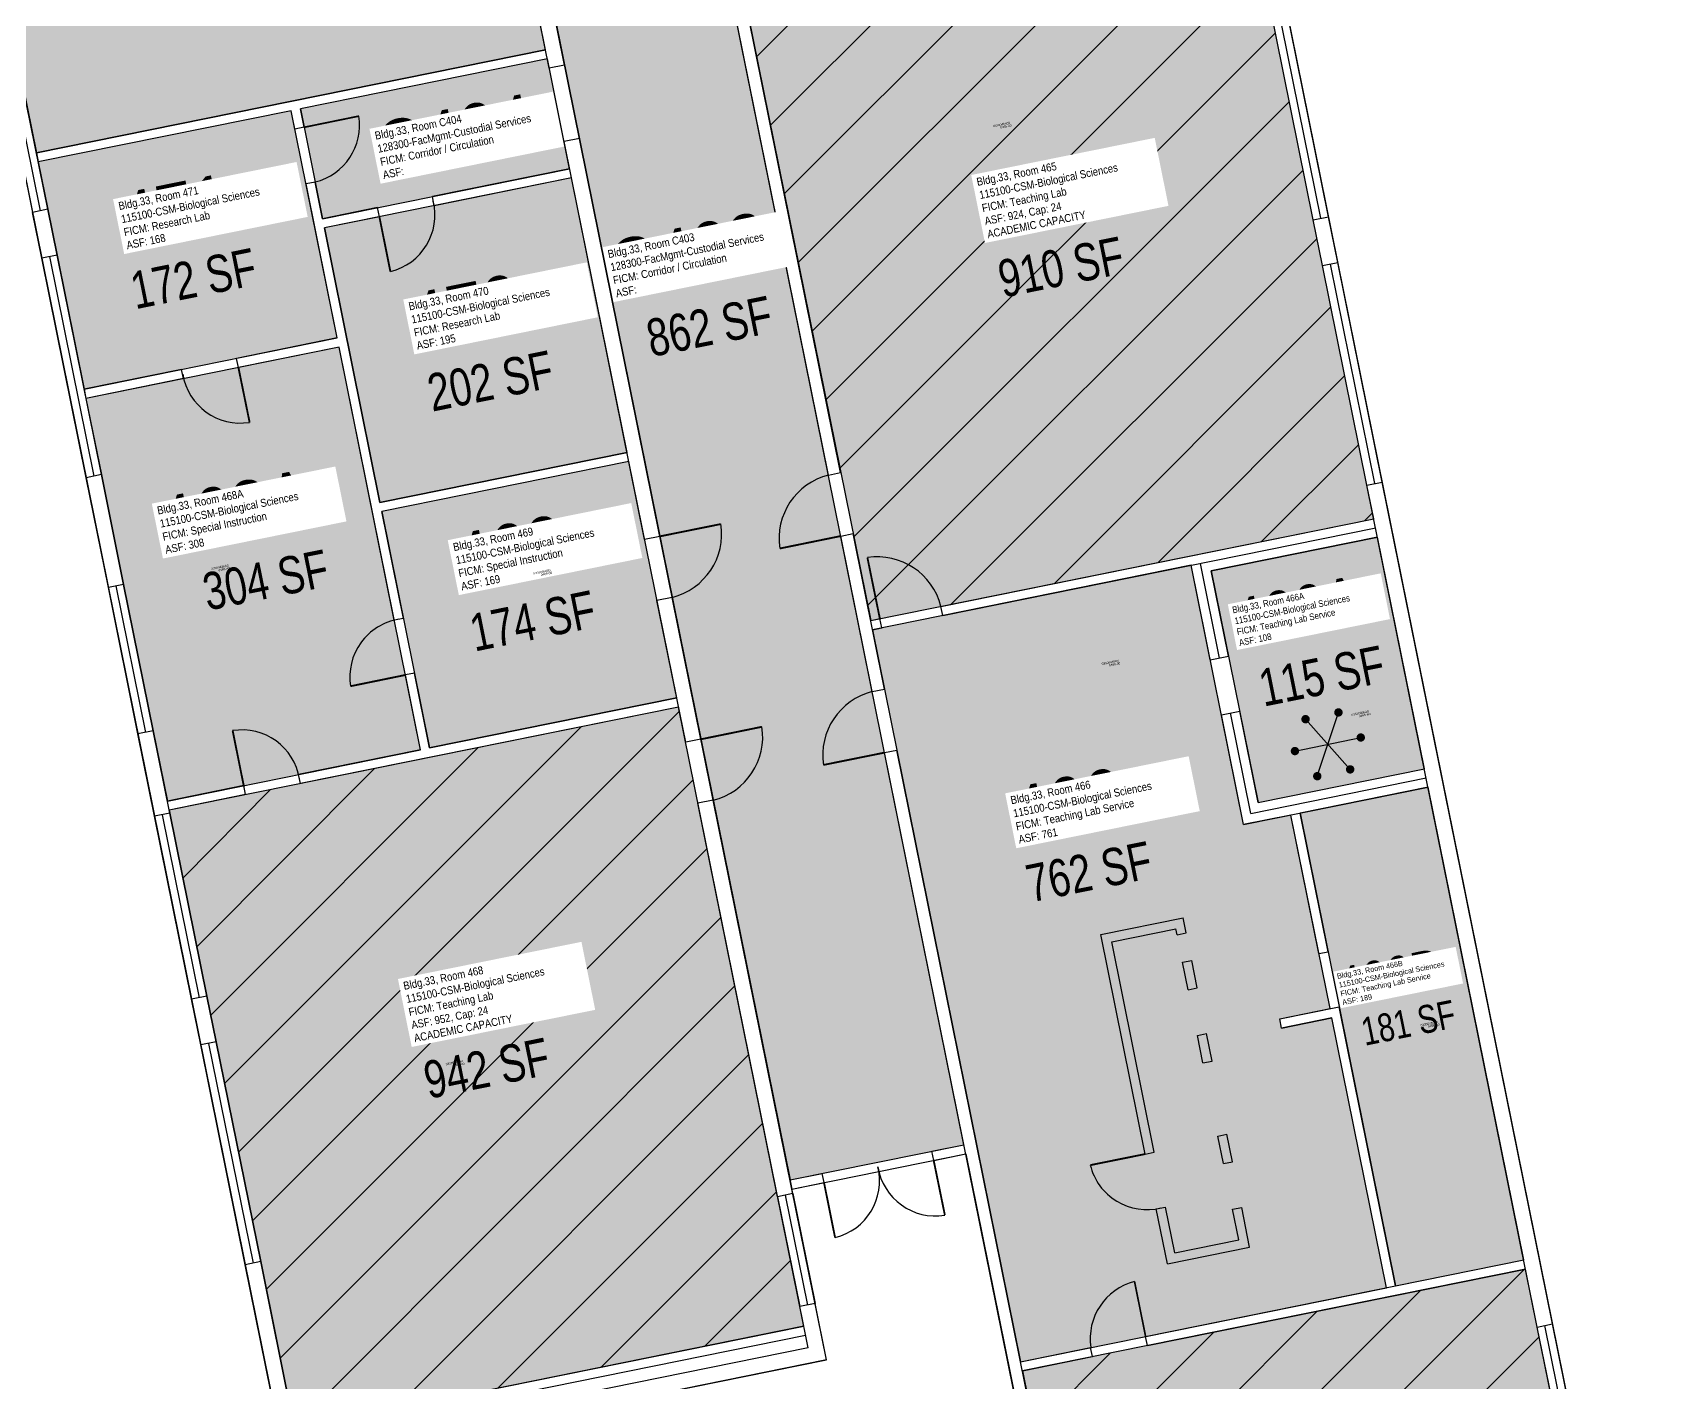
# Model space of a CAD drawing. Header units: inches. Extents: x 69218124 to 69220511, y 27679097 to 27683436.
# Drawn here: x 69218669 to 69219712, y 27679913 to 27680781 of the extents above; entities that cross this region are included whole.
import ezdxf
from ezdxf.enums import TextEntityAlignment as Align

# ---------------------------------------------------------------- set-up
doc = ezdxf.new("R2010")
doc.units = ezdxf.units.IN
doc.header["$LTSCALE"] = 0.25
doc.header["$MEASUREMENT"] = 0
doc.layers.get('0').update_dxf_attribs({"linetype": 'CONTINUOUS'})
for name, color, linetype in [('A-DOOR', 2, 'CONTINUOUS'), ('A-GLAZ', 1, 'CONTINUOUS'), ('A-GRID', 1, 'CONTINUOUS'), ('A-IDEN-ICON', 4, 'CONTINUOUS'), ('A-IDEN-RNUM', 7, 'CONTINUOUS'), ('A-IDEN-SNUM', 4, 'CONTINUOUS'), ('A-IDEN-VNUM', 4, 'CONTINUOUS'), ('A-WALL', 5, 'CONTINUOUS'), ('AREA-ASSIGN', 7, 'CONTINUOUS'), ('AREA-GROSS', 1, 'CONTINUOUS'), ('AREA-OUTSIDE', 3, 'CONTINUOUS'), ('AREA-TEXT', 3, 'CONTINUOUS'), ('Rooms-Capacity', 4, 'CONTINUOUS'), ('Rooms-Category-Color', 7, 'CONTINUOUS'), ('Rooms-College-Color', 7, 'CONTINUOUS'), ('Rooms-Department-Color', 7, 'CONTINUOUS'), ('Rooms-Division-Color', 7, 'CONTINUOUS'), ('Rooms-Information', 7, 'CONTINUOUS')]:
    doc.layers.add(name, color=color, linetype=linetype)
doc.styles.add('CP_AREA', font='arial.ttf', dxfattribs={"height": 15})
doc.styles.add('CP_ROOMSNUMBER', font='arial.ttf', dxfattribs={"height": 1})
doc.styles.add('CP_ROOMVNUMBER', font='arial.ttf', dxfattribs={"width": 0.85, "height": 0.075})
pattern_1 = [(45, (0, 0), (-26.516504294, 26.516504294), [])]

# ---------------------------------------------------------------- blocks, each defined once
blk = doc.blocks.new('CPREF')
for p, q in [((-0.025, -0.052), (0.035, 0.052)), ((-0.025, 0.052), (0.035, -0.052)), ((-0.055, 0), (0.065, 0))]:
    blk.add_line(p, q)
at = {"const_width": 0.0075}
for points in [[(-0.0269, 0.0487, 1), (-0.0231, 0.0552, 1)], [(0.0331, 0.0487, 1), (0.0369, 0.0552, 1)], [(-0.0569, -0.0032, 1), (-0.0531, 0.0032, 1)], [(0.0631, -0.0032, 1), (0.0669, 0.0032, 1)], [(-0.0269, -0.0552, 1), (-0.0231, -0.0487, 1)], [(0.0331, -0.0552, 1), (0.0369, -0.0487, 1)]]:
    blk.add_lwpolyline(points, format="xyb", close=True, dxfattribs=at)

msp = doc.modelspace()

# ---------------------------------------------------------------- hatches: boundary and pattern name
at = {"layer": 'Rooms-Capacity'}
h = msp.add_hatch(dxfattribs=at)
h.set_pattern_fill('ANSI31', color=256, scale=300, style=0)
h.set_pattern_definition(pattern_1)
h.paths.add_polyline_path([(69219207.7, 27680403.1), (69219531.1, 27680468.5), (69219526.7, 27680490.1), (69219498.2, 27680631.2), (69219492.2, 27680660.6), (69219463.7, 27680801.7), (69219452.4, 27680857.6), (69219128.9, 27680792.2)])
h = msp.add_hatch(dxfattribs=at)
h.set_pattern_fill('ANSI31', color=256, scale=300, style=0)
h.set_pattern_definition(pattern_1)
h.paths.add_polyline_path([(69218756.8, 27680281.2), (69218757.2, 27680279.3), (69218781, 27680161.7), (69218787, 27680132.3), (69218815.6, 27679991.1), (69218837.4, 27679883.3), (69219164.7, 27679949.5), (69219084.2, 27680347.5)])
h = msp.add_hatch(dxfattribs=at)
h.set_pattern_fill('ANSI31', color=256, scale=300, style=0)
h.set_pattern_definition(pattern_1)
h.paths.add_polyline_path([(69219670.7, 27679778.5), (69219664.8, 27679807.9), (69219636.2, 27679949), (69219628.7, 27679986.3), (69219305.3, 27679920.8), (69219385, 27679526.8), (69219708.4, 27679592.3), (69219699.3, 27679637.3)])
at = {"layer": 'Rooms-Category-Color', "true_color": 0xadadad}
for points in [[(69219155.9, 27680043.6), (69219267.6, 27680066.2), (69219101.3, 27680888.1), (69219093.4, 27680897.2), (69219062.4, 27681050.1), (69219067.5, 27681065.4), (69219052.2, 27681140.9), (69218938.5, 27681117.9)], [(69219014.2, 27680693.5), (69218999.9, 27680764), (69218841.1, 27680731.9), (69218855.4, 27680661.3)]]:
    msp.add_hatch(color=253, dxfattribs=at).paths.add_polyline_path(points)
at = {"layer": 'Rooms-Category-Color', "true_color": 0xe3f498}
for points in [[(69218962.2, 27680950.3), (69218634.9, 27680884), (69218650.2, 27680808.5), (69218671.4, 27680703.7), (69218998.7, 27680769.9)], [(69219207.7, 27680403.1), (69219531.1, 27680468.5), (69219526.7, 27680490.1), (69219498.2, 27680631.2), (69219492.2, 27680660.6), (69219463.7, 27680801.7), (69219452.4, 27680857.6), (69219128.9, 27680792.2)], [(69218835.3, 27680730.7), (69218672.6, 27680697.8), (69218678.7, 27680667.4), (69218684.7, 27680638), (69218702.1, 27680551.8), (69218864.8, 27680584.7)], [(69218856.6, 27680655.5), (69218892.3, 27680479), (69219051.1, 27680511.2), (69219015.4, 27680687.6)], [(69218866, 27680578.8), (69218703.3, 27680545.9), (69218713.2, 27680496.9), (69218727.5, 27680426.3), (69218746.5, 27680332.2), (69218755.7, 27680287.1), (69218918.4, 27680320)], [(69218924.2, 27680321.2), (69219083, 27680353.4), (69219052.3, 27680505.3), (69218893.5, 27680473.1)], [(69219563.6, 27680307.8), (69219533.5, 27680456.7), (69219426.6, 27680435.1), (69219456.8, 27680286.1)], [(69219208.9, 27680397.2), (69219304.1, 27679926.7), (69219539.3, 27679974.3), (69219504.2, 27680147.8), (69219471.8, 27680141.2), (69219470.6, 27680147.1), (69219503, 27680153.7), (69219477.8, 27680278.1), (69219447.4, 27680272), (69219413.7, 27680438.6)], [(69218756.8, 27680281.2), (69218757.2, 27680279.3), (69218781, 27680161.7), (69218787, 27680132.3), (69218815.6, 27679991.1), (69218837.4, 27679883.3), (69219164.7, 27679949.5), (69219084.2, 27680347.5)], [(69219566, 27680296), (69219483.7, 27680279.3), (69219545.1, 27679975.5), (69219627.5, 27679992.2)], [(69219670.7, 27679778.5), (69219664.8, 27679807.9), (69219636.2, 27679949), (69219628.7, 27679986.3), (69219305.3, 27679920.8), (69219385, 27679526.8), (69219708.4, 27679592.3), (69219699.3, 27679637.3)]]:
    msp.add_hatch(color=61, dxfattribs=at).paths.add_polyline_path(points)
at = {"layer": 'Rooms-College-Color', "true_color": 0xadadad}
for points in [[(69219155.9, 27680043.6), (69219267.6, 27680066.2), (69219101.3, 27680888.1), (69219093.4, 27680897.2), (69219062.4, 27681050.1), (69219067.5, 27681065.4), (69219052.2, 27681140.9), (69218938.5, 27681117.9)], [(69219014.2, 27680693.5), (69218999.9, 27680764), (69218841.1, 27680731.9), (69218855.4, 27680661.3)]]:
    msp.add_hatch(color=253, dxfattribs=at).paths.add_polyline_path(points)
at = {"layer": 'Rooms-College-Color', "true_color": 0xffe090}
for points in [[(69218962.2, 27680950.3), (69218634.9, 27680884), (69218650.2, 27680808.5), (69218671.4, 27680703.7), (69218998.7, 27680769.9)], [(69219207.7, 27680403.1), (69219531.1, 27680468.5), (69219526.7, 27680490.1), (69219498.2, 27680631.2), (69219492.2, 27680660.6), (69219463.7, 27680801.7), (69219452.4, 27680857.6), (69219128.9, 27680792.2)], [(69218835.3, 27680730.7), (69218672.6, 27680697.8), (69218678.7, 27680667.4), (69218684.7, 27680638), (69218702.1, 27680551.8), (69218864.8, 27680584.7)], [(69218856.6, 27680655.5), (69218892.3, 27680479), (69219051.1, 27680511.2), (69219015.4, 27680687.6)], [(69218866, 27680578.8), (69218703.3, 27680545.9), (69218713.2, 27680496.9), (69218727.5, 27680426.3), (69218746.5, 27680332.2), (69218755.7, 27680287.1), (69218918.4, 27680320)], [(69218924.2, 27680321.2), (69219083, 27680353.4), (69219052.3, 27680505.3), (69218893.5, 27680473.1)], [(69219563.6, 27680307.8), (69219533.5, 27680456.7), (69219426.6, 27680435.1), (69219456.8, 27680286.1)], [(69219208.9, 27680397.2), (69219304.1, 27679926.7), (69219539.3, 27679974.3), (69219504.2, 27680147.8), (69219471.8, 27680141.2), (69219470.6, 27680147.1), (69219503, 27680153.7), (69219477.8, 27680278.1), (69219447.4, 27680272), (69219413.7, 27680438.6)], [(69218756.8, 27680281.2), (69218757.2, 27680279.3), (69218781, 27680161.7), (69218787, 27680132.3), (69218815.6, 27679991.1), (69218837.4, 27679883.3), (69219164.7, 27679949.5), (69219084.2, 27680347.5)], [(69219566, 27680296), (69219483.7, 27680279.3), (69219545.1, 27679975.5), (69219627.5, 27679992.2)], [(69219670.7, 27679778.5), (69219664.8, 27679807.9), (69219636.2, 27679949), (69219628.7, 27679986.3), (69219305.3, 27679920.8), (69219385, 27679526.8), (69219708.4, 27679592.3), (69219699.3, 27679637.3)]]:
    msp.add_hatch(color=41, dxfattribs=at).paths.add_polyline_path(points)
at = {"layer": 'Rooms-Department-Color', "true_color": 0xacacac}
for points in [[(69219155.9, 27680043.6), (69219267.6, 27680066.2), (69219101.3, 27680888.1), (69219093.4, 27680897.2), (69219062.4, 27681050.1), (69219067.5, 27681065.4), (69219052.2, 27681140.9), (69218938.5, 27681117.9)], [(69219014.2, 27680693.5), (69218999.9, 27680764), (69218841.1, 27680731.9), (69218855.4, 27680661.3)]]:
    msp.add_hatch(color=253, dxfattribs=at).paths.add_polyline_path(points)
at = {"layer": 'Rooms-Department-Color', "true_color": 0xffe090}
for points in [[(69218962.2, 27680950.3), (69218634.9, 27680884), (69218650.2, 27680808.5), (69218671.4, 27680703.7), (69218998.7, 27680769.9)], [(69219207.7, 27680403.1), (69219531.1, 27680468.5), (69219526.7, 27680490.1), (69219498.2, 27680631.2), (69219492.2, 27680660.6), (69219463.7, 27680801.7), (69219452.4, 27680857.6), (69219128.9, 27680792.2)], [(69218835.3, 27680730.7), (69218672.6, 27680697.8), (69218678.7, 27680667.4), (69218684.7, 27680638), (69218702.1, 27680551.8), (69218864.8, 27680584.7)], [(69218856.6, 27680655.5), (69218892.3, 27680479), (69219051.1, 27680511.2), (69219015.4, 27680687.6)], [(69218866, 27680578.8), (69218703.3, 27680545.9), (69218713.2, 27680496.9), (69218727.5, 27680426.3), (69218746.5, 27680332.2), (69218755.7, 27680287.1), (69218918.4, 27680320)], [(69218924.2, 27680321.2), (69219083, 27680353.4), (69219052.3, 27680505.3), (69218893.5, 27680473.1)], [(69219563.6, 27680307.8), (69219533.5, 27680456.7), (69219426.6, 27680435.1), (69219456.8, 27680286.1)], [(69219208.9, 27680397.2), (69219304.1, 27679926.7), (69219539.3, 27679974.3), (69219504.2, 27680147.8), (69219471.8, 27680141.2), (69219470.6, 27680147.1), (69219503, 27680153.7), (69219477.8, 27680278.1), (69219447.4, 27680272), (69219413.7, 27680438.6)], [(69218756.8, 27680281.2), (69218757.2, 27680279.3), (69218781, 27680161.7), (69218787, 27680132.3), (69218815.6, 27679991.1), (69218837.4, 27679883.3), (69219164.7, 27679949.5), (69219084.2, 27680347.5)], [(69219566, 27680296), (69219483.7, 27680279.3), (69219545.1, 27679975.5), (69219627.5, 27679992.2)], [(69219670.7, 27679778.5), (69219664.8, 27679807.9), (69219636.2, 27679949), (69219628.7, 27679986.3), (69219305.3, 27679920.8), (69219385, 27679526.8), (69219708.4, 27679592.3), (69219699.3, 27679637.3)]]:
    msp.add_hatch(color=41, dxfattribs=at).paths.add_polyline_path(points)
at = {"layer": 'Rooms-Division-Color', "true_color": 0xadadad}
for points in [[(69219155.9, 27680043.6), (69219267.6, 27680066.2), (69219101.3, 27680888.1), (69219093.4, 27680897.2), (69219062.4, 27681050.1), (69219067.5, 27681065.4), (69219052.2, 27681140.9), (69218938.5, 27681117.9)], [(69219014.2, 27680693.5), (69218999.9, 27680764), (69218841.1, 27680731.9), (69218855.4, 27680661.3)]]:
    msp.add_hatch(color=253, dxfattribs=at).paths.add_polyline_path(points)
at = {"layer": 'Rooms-Division-Color', "true_color": 0xffe090}
for points in [[(69218962.2, 27680950.3), (69218634.9, 27680884), (69218650.2, 27680808.5), (69218671.4, 27680703.7), (69218998.7, 27680769.9)], [(69219207.7, 27680403.1), (69219531.1, 27680468.5), (69219526.7, 27680490.1), (69219498.2, 27680631.2), (69219492.2, 27680660.6), (69219463.7, 27680801.7), (69219452.4, 27680857.6), (69219128.9, 27680792.2)], [(69218835.3, 27680730.7), (69218672.6, 27680697.8), (69218678.7, 27680667.4), (69218684.7, 27680638), (69218702.1, 27680551.8), (69218864.8, 27680584.7)], [(69218856.6, 27680655.5), (69218892.3, 27680479), (69219051.1, 27680511.2), (69219015.4, 27680687.6)], [(69218866, 27680578.8), (69218703.3, 27680545.9), (69218713.2, 27680496.9), (69218727.5, 27680426.3), (69218746.5, 27680332.2), (69218755.7, 27680287.1), (69218918.4, 27680320)], [(69218924.2, 27680321.2), (69219083, 27680353.4), (69219052.3, 27680505.3), (69218893.5, 27680473.1)], [(69219563.6, 27680307.8), (69219533.5, 27680456.7), (69219426.6, 27680435.1), (69219456.8, 27680286.1)], [(69219208.9, 27680397.2), (69219304.1, 27679926.7), (69219539.3, 27679974.3), (69219504.2, 27680147.8), (69219471.8, 27680141.2), (69219470.6, 27680147.1), (69219503, 27680153.7), (69219477.8, 27680278.1), (69219447.4, 27680272), (69219413.7, 27680438.6)], [(69218756.8, 27680281.2), (69218757.2, 27680279.3), (69218781, 27680161.7), (69218787, 27680132.3), (69218815.6, 27679991.1), (69218837.4, 27679883.3), (69219164.7, 27679949.5), (69219084.2, 27680347.5)], [(69219566, 27680296), (69219483.7, 27680279.3), (69219545.1, 27679975.5), (69219627.5, 27679992.2)], [(69219670.7, 27679778.5), (69219664.8, 27679807.9), (69219636.2, 27679949), (69219628.7, 27679986.3), (69219305.3, 27679920.8), (69219385, 27679526.8), (69219708.4, 27679592.3), (69219699.3, 27679637.3)]]:
    msp.add_hatch(color=41, dxfattribs=at).paths.add_polyline_path(points)

# ---------------------------------------------------------------- linework, layer by layer
at = {"layer": 'A-DOOR'}
for points, const_width in [([(69218843.5, 27680720.1), (69218878.8, 27680727.3)], 1.08), ([(69218891.9, 27680662.6), (69218899, 27680627.3)], 1.2), ([(69218801.3, 27680565.7), (69218808.5, 27680530.4)], 1.2), ([(69219072.2, 27680457.2), (69219111.4, 27680465.1)], 1.2), ([(69219188.5, 27680457.4), (69219149.3, 27680449.4)], 1.2), ([(69219213.6, 27680404.3), (69219205.6, 27680443.5)], 1.2), ([(69218908.6, 27680368.1), (69218873.4, 27680360.9)], 1.2), ([(69218804.7, 27680297), (69218797.6, 27680332.3)], 1.2), ([(69219098.6, 27680326.8), (69219137.8, 27680334.8)], 1.2), ([(69219216.6, 27680318.2), (69219177.4, 27680310.3)], 1.2), ([(69219384.4, 27679943), (69219377.3, 27679978.3)], 1.08)]:
    msp.add_lwpolyline(points, dxfattribs=dict(at, const_width=const_width))
at = {"layer": 'A-DOOR', "const_width": 1.2, "elevation": 0}
for points in [[(69219248.2, 27680056.1), (69219255.4, 27680020.9)], [(69219384.1, 27680060.2), (69219348.9, 27680053.1)], [(69219177.7, 27680041.9), (69219184.8, 27680006.6)]]:
    msp.add_lwpolyline(points, dxfattribs=at)
at = {"layer": 'A-DOOR'}
for centre, radius, start, end in [((69218841.4, 27680721.6), 37.8, 284.1782, 8.6991), ((69218890.1, 27680663.8), 37.5, 283.7293, 13.7293), ((69218802.5, 27680567.5), 37.5, 189.1481, 279.1481), ((69219190.9, 27680455.8), 42.1, 104.1782, 188.6991), ((69219069.8, 27680458.8), 42.1, 284.1782, 8.6991), ((69219212, 27680401.9), 42.1, 14.1782, 98.6991), ((69218910.4, 27680366.9), 37.5, 99.1481, 189.1481), ((69219219, 27680316.6), 42.1, 104.1782, 188.6991), ((69218803.5, 27680295.3), 37.5, 9.1481, 99.1481), ((69219096.2, 27680328.4), 42.1, 284.1782, 8.6991), ((69219175.9, 27680043, 0), 37.5, 283.7293, 13.7293), ((69219249.4, 27680057.9, 0), 37.5, 189.1481, 279.1481), ((69219385.3, 27680062, 0), 37.5, 193.7293, 283.7293), ((69219386.6, 27679941.6), 37.8, 104.1782, 188.6991)]:
    msp.add_arc(centre, radius, start, end, dxfattribs=at)
at = {"layer": 'A-GLAZ'}
for p, q in [((69218645.3, 27680807.5), (69218673.8, 27680666.4)), ((69218678.7, 27680667.4), (69218650.2, 27680808.5)), ((69219497.1, 27680661.6), (69219468.6, 27680802.7)), ((69219502, 27680662.6, 0), (69219473.5, 27680803.7, 0)), ((69219492.2, 27680660.6, 0), (69219463.7, 27680801.7, 0)), ((69218703.4, 27680494.9), (69218674.9, 27680636)), ((69218679.8, 27680637), (69218708.3, 27680495.9)), ((69218713.2, 27680496.9), (69218684.7, 27680638)), ((69219526.7, 27680490.1, 0), (69219498.2, 27680631.2, 0)), ((69219503.1, 27680632.2), (69219531.6, 27680491.1)), ((69219536.5, 27680492, 0), (69219508, 27680633.2, 0)), ((69218736.7, 27680330.2), (69218717.7, 27680424.3)), ((69218722.6, 27680425.3), (69218741.6, 27680331.2)), ((69218746.5, 27680332.2), (69218727.5, 27680426.3)), ((69218771.2, 27680159.7), (69218747.4, 27680277.3)), ((69218752.3, 27680278.3), (69218776.1, 27680160.7)), ((69218781, 27680161.7), (69218757.2, 27680279.3)), ((69218805.7, 27679989.1), (69218777.2, 27680130.3)), ((69218782.1, 27680131.3), (69218810.7, 27679990.1)), ((69218815.6, 27679991.1), (69218787, 27680132.3)), ((69219147.9, 27680032.8), (69219162.2, 27679962.2)), ((69219152.8, 27680033.8), (69219167.1, 27679963.2)), ((69219157.7, 27680034.8), (69219172, 27679964.2)), ((69219664.8, 27679807.9, 0), (69219636.2, 27679949, 0)), ((69219669.7, 27679808.9), (69219641.1, 27679950)), ((69219674.6, 27679809.9, 0), (69219646, 27679951, 0))]:
    msp.add_line(p, q, dxfattribs=at)
at = {"layer": 'A-GRID'}
msp.add_line((69218123.9, 27683358.8), (69218931.5, 27679367.7), dxfattribs=at)
at = {"layer": 'A-WALL'}
for p, q in [((69219001.1, 27680758.1), (69218983.3, 27680846.3)), ((69219010.9, 27680760.1), (69218993.1, 27680848.3)), ((69219180.6, 27680496.6), (69219114.5, 27680823.1)), ((69219188.4, 27680498.2), (69219128.9, 27680792.2)), ((69218998.7, 27680769.9), (69218671.4, 27680703.7)), ((69218999.9, 27680764), (69218841.1, 27680731.9)), ((69219010.9, 27680760.1), (69219001.1, 27680758.1)), ((69218835.3, 27680730.7), (69218672.6, 27680697.8)), ((69218837.6, 27680719), (69218835.3, 27680730.7)), ((69218843.5, 27680720.1), (69218841.1, 27680731.9)), ((69218843.5, 27680720.1), (69218837.6, 27680719)), ((69219020.5, 27680713), (69219010.7, 27680711)), ((69219062.4, 27680455.2), (69219010.7, 27680711)), ((69219072.2, 27680457.2), (69219020.5, 27680713)), ((69218671.4, 27680703.7), (69218672.6, 27680697.8)), ((69219014.2, 27680693.5), (69218926, 27680675.6)), ((69219015.4, 27680687.6), (69218927.2, 27680669.7)), ((69218850.7, 27680684.9), (69218844.8, 27680683.7)), ((69218864.8, 27680584.7), (69218844.8, 27680683.7)), ((69218855.4, 27680661.3), (69218850.7, 27680684.9)), ((69218678.7, 27680667.4), (69218668.9, 27680665.4)), ((69218684.7, 27680638), (69218678.7, 27680667.4)), ((69218890.7, 27680668.5), (69218855.4, 27680661.3)), ((69218891.9, 27680662.6), (69218890.7, 27680668.5)), ((69218927.2, 27680669.7), (69218926, 27680675.6)), ((69218674.9, 27680636), (69218668.9, 27680665.4)), ((69218891.9, 27680662.6), (69218856.6, 27680655.5)), ((69219492.2, 27680660.6), (69219502, 27680662.6)), ((69219498.2, 27680631.2, 0), (69219492.2, 27680660.6, 0)), ((69219508, 27680633.2, 0), (69219502, 27680662.6, 0)), ((69218892.3, 27680479), (69218856.6, 27680655.5)), ((69218684.7, 27680638), (69218674.9, 27680636)), ((69219498.2, 27680631.2), (69219508, 27680633.2)), ((69218864.8, 27680584.7), (69218800.1, 27680571.6)), ((69218866, 27680578.8), (69218801.3, 27680565.7)), ((69218901.5, 27680403.3), (69218866, 27680578.8)), ((69218764.8, 27680564.4), (69218702.1, 27680551.8)), ((69218766, 27680558.6), (69218764.8, 27680564.4)), ((69218801.3, 27680565.7), (69218800.1, 27680571.6)), ((69218702.1, 27680551.8), (69218703.3, 27680545.9)), ((69218766, 27680558.6), (69218703.3, 27680545.9)), ((69219051.1, 27680511.2), (69218892.3, 27680479)), ((69219052.3, 27680505.3), (69218893.5, 27680473.1)), ((69218713.2, 27680496.9), (69218703.4, 27680494.9)), ((69218717.7, 27680424.3), (69218703.4, 27680494.9)), ((69218727.5, 27680426.3), (69218713.2, 27680496.9)), ((69219180.6, 27680496.6), (69219188.4, 27680498.2)), ((69219526.7, 27680490.1), (69219536.5, 27680492)), ((69219636.2, 27679949, 0), (69219526.7, 27680490.1, 0)), ((69219646, 27679951, 0), (69219536.5, 27680492, 0)), ((69218907.4, 27680404.5), (69218893.5, 27680473.1)), ((69219252.8, 27680412.2), (69219531.1, 27680468.5)), ((69219188.5, 27680457.4), (69219196.4, 27680459)), ((69219216.6, 27680359), (69219196.4, 27680459)), ((69219254, 27680406.3), (69219532.3, 27680462.6)), ((69219072.2, 27680457.2), (69219062.4, 27680455.2)), ((69219208.7, 27680357.4), (69219188.5, 27680457.4)), ((69219426.6, 27680435.1), (69219533.5, 27680456.7)), ((69219426, 27680377.9, 0), (69219413.7, 27680438.6, 0)), ((69219431.9, 27680379, 0), (69219419.6, 27680439.8, 0)), ((69219437.7, 27680380.2, 0), (69219426.6, 27680435.1, 0)), ((69218727.5, 27680426.3), (69218717.7, 27680424.3)), ((69219080.2, 27680418), (69219070.3, 27680416)), ((69219088.8, 27680324.9), (69219070.3, 27680416)), ((69219098.6, 27680326.8), (69219080.2, 27680418)), ((69219254, 27680406.3), (69219252.8, 27680412.2)), ((69218907.4, 27680404.5), (69218901.5, 27680403.3)), ((69219207.7, 27680403.1), (69219213.6, 27680404.3)), ((69219208.9, 27680397.2), (69219214.8, 27680398.4)), ((69219214.8, 27680398.4), (69219213.6, 27680404.3)), ((69219426, 27680377.9), (69219437.7, 27680380.2)), ((69218914.5, 27680369.3), (69218908.6, 27680368.1)), ((69218918.4, 27680320), (69218908.6, 27680368.1)), ((69218924.2, 27680321.2), (69218914.5, 27680369.3)), ((69219083, 27680353.4), (69218924.2, 27680321.2)), ((69219208.7, 27680357.4), (69219216.6, 27680359)), ((69219084.2, 27680347.5), (69218841.2, 27680298.3)), ((69219433.1, 27680342.6), (69219444.9, 27680344.9)), ((69219452.1, 27680279.1, 0), (69219439, 27680343.8, 0)), ((69219456.8, 27680286.1, 0), (69219444.9, 27680344.9, 0)), ((69219447.4, 27680272, 0), (69219433.1, 27680342.6, 0)), ((69218746.5, 27680332.2), (69218736.7, 27680330.2)), ((69218747.4, 27680277.3), (69218736.7, 27680330.2)), ((69218757.2, 27680279.3), (69218746.5, 27680332.2)), ((69219098.6, 27680326.8), (69219088.8, 27680324.9)), ((69218918.4, 27680320), (69218840, 27680304.2)), ((69219216.6, 27680318.2), (69219224.5, 27680319.8)), ((69219308.7, 27679863.4), (69219216.6, 27680318.2)), ((69219316.6, 27679865), (69219224.5, 27680319.8)), ((69218841.2, 27680298.3), (69218840, 27680304.2)), ((69219452.1, 27680279.1, 0), (69219564.8, 27680301.9)), ((69219456.8, 27680286.1, 0), (69219563.6, 27680307.8)), ((69218804.7, 27680297), (69218755.7, 27680287.1)), ((69218805.9, 27680291.2), (69218756.8, 27680281.2)), ((69218805.9, 27680291.2), (69218804.7, 27680297)), ((69219447.4, 27680272), (69219566, 27680296)), ((69219106.5, 27680287.6), (69219096.7, 27680285.7)), ((69219147.9, 27680032.8), (69219096.7, 27680285.7)), ((69219157.7, 27680034.8), (69219106.5, 27680287.6)), ((69218757.2, 27680279.3), (69218747.4, 27680277.3)), ((69219495.8, 27680189, 0), (69219477.8, 27680278.1, 0)), ((69219501.7, 27680190.1, 0), (69219483.7, 27680279.3, 0)), ((69219355.6, 27680201.4), (69219408.5, 27680212.1)), ((69219410.5, 27680202.3, 0), (69219408.5, 27680212.1, 0)), ((69219384.1, 27680060.2, 0), (69219355.6, 27680201.4, 0)), ((69219362.7, 27680196.7), (69219403.8, 27680205)), ((69219404.6, 27680201.1, 0), (69219403.8, 27680205, 0)), ((69219404.6, 27680201.1), (69219410.5, 27680202.3)), ((69219390, 27680061.4, 0), (69219362.7, 27680196.7, 0)), ((69219495.8, 27680189), (69219501.7, 27680190.1)), ((69219408.2, 27680183.5), (69219414.1, 27680184.6)), ((69219411.8, 27680165.8, 0), (69219408.2, 27680183.5, 0)), ((69219417.6, 27680167, 0), (69219414.1, 27680184.6, 0)), ((69219411.8, 27680165.8), (69219417.6, 27680167)), ((69218781, 27680161.7), (69218771.2, 27680159.7)), ((69218777.2, 27680130.3), (69218771.2, 27680159.7)), ((69218787, 27680132.3), (69218781, 27680161.7)), ((69219470.6, 27680147.1), (69219508.9, 27680154.9)), ((69219471.8, 27680141.2, 0), (69219470.6, 27680147.1, 0)), ((69219471.8, 27680141.2), (69219504.2, 27680147.8, 0)), ((69219539.3, 27679974.3, 0), (69219504.2, 27680147.8, 0)), ((69219545.1, 27679975.5, 0), (69219508.9, 27680154.9, 0)), ((69219417.7, 27680136.4), (69219423.6, 27680137.6)), ((69219421.3, 27680118.8, 0), (69219417.7, 27680136.4, 0)), ((69219427.2, 27680120, 0), (69219423.6, 27680137.6, 0)), ((69218787, 27680132.3), (69218777.2, 27680130.3)), ((69219421.3, 27680118.8), (69219427.2, 27680120)), ((69219430.8, 27680071.7), (69219436.7, 27680072.9)), ((69219434.4, 27680054.1, 0), (69219430.8, 27680071.7, 0)), ((69219440.2, 27680055.3, 0), (69219436.7, 27680072.9, 0)), ((69219247.1, 27680062), (69219267.6, 27680066.2)), ((69219248.2, 27680056.1), (69219247.1, 27680062)), ((69219384.1, 27680060.2), (69219390, 27680061.4)), ((69219248.2, 27680056.1), (69219268.8, 27680060.3)), ((69219434.4, 27680054.1), (69219440.2, 27680055.3)), ((69219155.9, 27680043.6), (69219176.5, 27680047.7)), ((69219157.1, 27680037.7), (69219177.7, 27680041.9)), ((69219177.7, 27680041.9), (69219176.5, 27680047.7)), ((69219157.7, 27680034.8), (69219147.9, 27680032.8)), ((69219391.3, 27680025), (69219397.2, 27680026.1)), ((69219398.4, 27679989.7, 0), (69219391.3, 27680025, 0)), ((69219403.1, 27679996.7), (69219397.2, 27680026.1, 0)), ((69219440.3, 27680024.7), (69219446.2, 27680025.9)), ((69219444.3, 27680005.1, 0), (69219440.3, 27680024.7, 0)), ((69219451.3, 27680000.4), (69219446.2, 27680025.9)), ((69219398.4, 27679989.7), (69219451.3, 27680000.4)), ((69219403.1, 27679996.7), (69219444.3, 27680005.1, 0)), ((69218815.6, 27679991.1), (69218805.7, 27679989.1)), ((69218832.3, 27679857.7), (69218805.7, 27679989.1)), ((69218840.2, 27679869.5), (69218815.6, 27679991.1)), ((69219384.4, 27679943), (69219627.5, 27679992.2)), ((69219385.6, 27679937.1), (69219628.7, 27679986.3)), ((69219172, 27679964.2), (69219162.2, 27679962.2)), ((69219167.5, 27679935.7), (69219162.2, 27679962.2)), ((69219179.3, 27679927.9), (69219172, 27679964.2)), ((69219164.7, 27679949.5), (69218837.4, 27679883.3)), ((69219636.2, 27679949), (69219646, 27679951)), ((69219165.9, 27679943.7), (69218838.6, 27679877.4)), ((69219385.6, 27679937.1), (69219384.4, 27679943)), ((69219179.3, 27679927.9), (69218832.3, 27679857.7)), ((69219167.5, 27679935.7, 0), (69218840.2, 27679869.5)), ((69219304.1, 27679926.7), (69219349.1, 27679935.8)), ((69219305.3, 27679920.8), (69219350.3, 27679930)), ((69219350.3, 27679930), (69219349.1, 27679935.8))]:
    msp.add_line(p, q, dxfattribs=at)
at = {"layer": 'AREA-ASSIGN'}
for points in [[(69219155.9, 27680043.6), (69219267.6, 27680066.2), (69219101.3, 27680888.1), (69219093.4, 27680897.2), (69219062.4, 27681050.1), (69219067.5, 27681065.4), (69219052.2, 27681140.9), (69218938.5, 27681117.9)], [(69218962.2, 27680950.3), (69218634.9, 27680884), (69218650.2, 27680808.5), (69218671.4, 27680703.7), (69218998.7, 27680769.9)], [(69219207.7, 27680403.1), (69219531.1, 27680468.5), (69219526.7, 27680490.1), (69219498.2, 27680631.2), (69219492.2, 27680660.6), (69219463.7, 27680801.7), (69219452.4, 27680857.6), (69219128.9, 27680792.2)], [(69219014.2, 27680693.5), (69218999.9, 27680764), (69218841.1, 27680731.9), (69218855.4, 27680661.3)], [(69218835.3, 27680730.7), (69218672.6, 27680697.8), (69218678.7, 27680667.4), (69218684.7, 27680638), (69218702.1, 27680551.8), (69218864.8, 27680584.7)], [(69218856.6, 27680655.5), (69218892.3, 27680479), (69219051.1, 27680511.2), (69219015.4, 27680687.6)], [(69218866, 27680578.8), (69218703.3, 27680545.9), (69218713.2, 27680496.9), (69218727.5, 27680426.3), (69218746.5, 27680332.2), (69218755.7, 27680287.1), (69218918.4, 27680320)], [(69218924.2, 27680321.2), (69219083, 27680353.4), (69219052.3, 27680505.3), (69218893.5, 27680473.1)], [(69219563.6, 27680307.8), (69219533.5, 27680456.7), (69219426.6, 27680435.1), (69219456.8, 27680286.1)], [(69219208.9, 27680397.2), (69219304.1, 27679926.7), (69219539.3, 27679974.3), (69219504.2, 27680147.8), (69219471.8, 27680141.2), (69219470.6, 27680147.1), (69219503, 27680153.7), (69219477.8, 27680278.1), (69219447.4, 27680272), (69219413.7, 27680438.6)], [(69218756.8, 27680281.2), (69218757.2, 27680279.3), (69218781, 27680161.7), (69218787, 27680132.3), (69218815.6, 27679991.1), (69218837.4, 27679883.3), (69219164.7, 27679949.5), (69219084.2, 27680347.5)], [(69219566, 27680296), (69219483.7, 27680279.3), (69219545.1, 27679975.5), (69219627.5, 27679992.2)], [(69219670.7, 27679778.5), (69219664.8, 27679807.9), (69219636.2, 27679949), (69219628.7, 27679986.3), (69219305.3, 27679920.8), (69219385, 27679526.8), (69219708.4, 27679592.3), (69219699.3, 27679637.3)]]:
    msp.add_lwpolyline(points, close=True, dxfattribs=at)
at = {"layer": 'AREA-GROSS'}
msp.add_lwpolyline([(69218816.1, 27681576.7), (69218899, 27681167), (69218884.3, 27681164), (69218885.5, 27681158.2), (69218767.9, 27681134.4, 0.4313), (69218754, 27681112.1), (69218585.4, 27681078), (69218832.3, 27679857.7), (69219179.3, 27679927.9), (69219157.1, 27680037.7), (69219268.8, 27680060.3), (69219362.4, 27679597.8), (69219250.7, 27679575.1), (69219240.8, 27679573.5), (69219258.1, 27679487.9, 0.408753), (69219320.6, 27679446.4), (69219398.1, 27679462.1), (69219387, 27679517), (69219720.2, 27679584.4), (69219034.8, 27682971.8)], format="xyb", dxfattribs=at)
at = {"layer": 'AREA-OUTSIDE'}
msp.add_lwpolyline([(69218605, 27682766.4), (69219157.1, 27680037.7), (69219268.8, 27680060.3), (69219362.4, 27679597.8), (69219333, 27679591.8), (69219286, 27679582.3), (69219250.7, 27679575.1), (69219214.6, 27679753.5), (69219214.6, 27679753.5), (69219214.6, 27679753.5), (69218973.5, 27679704.7, -0.415924), (69218902.8, 27679751.6), (69218879.4, 27679867.2), (69219081.8, 27679908.2), (69219179.3, 27679927.9), (69219157.1, 27680037.7), (69218605, 27682766.4)], format="xyb", dxfattribs=at)

# ---------------------------------------------------------------- block references
at = {"layer": 'A-IDEN-ICON', "xscale": 360.0000000025632, "yscale": 360.0000000025632, "zscale": 360.0000000025632, "rotation": 11.63465821887074}
msp.add_blockref('CPREF', (69219499.8, 27680323.2), dxfattribs=at)

# ---------------------------------------------------------------- texts
at = {"layer": 'A-IDEN-RNUM', "style": 'CP_ROOMSNUMBER'}
for s, p in [('C404-00', (69218939.6, 27680723.2)), ('0465-00', (69219291.1, 27680719.2)), ('0471-00', (69218740.3, 27680656.5)), ('C403-00', (69219095.4, 27680645.6)), ('0470-00', (69218960.2, 27680607.7)), ('0468-A0', (69218788.6, 27680434.7)), ('0469-00', (69218995.8, 27680431.7)), ('0466-00', (69219361, 27680373.6)), ('0466-A0', (69219521.6, 27680340.9)), ('0466-B0', (69219566, 27680141.4)), ('0468-00', (69218939.5, 27680116.3))]:
    msp.add_text(s, height=1.44, rotation=11.44, dxfattribs=at).set_placement(p)
at = {"layer": 'A-IDEN-SNUM', "style": 'CP_ROOMSNUMBER'}
for s, p in [('0330C40400', (69218934.9, 27680724.1)), ('0330046500', (69219286.4, 27680720.1)), ('0330047100', (69218735.6, 27680657.3)), ('0330C40300', (69219090.6, 27680646.5)), ('0330047000', (69218955.4, 27680608.5)), ('03300468A0', (69218783.9, 27680435.6)), ('0330046900', (69218991, 27680432.6)), ('0330046600', (69219356.3, 27680374.5)), ('03300466A0', (69219516.8, 27680341.8)), ('03300466B0', (69219561.3, 27680142.2)), ('0330046800', (69218934.7, 27680117.2))]:
    msp.add_text(s, height=1.44, rotation=11.44, dxfattribs=at).set_placement(p)
at = {"layer": 'A-IDEN-VNUM', "style": 'CP_ROOMVNUMBER', "width": 0.85}
for s, height, p in [('C404', 36, (69218894.7, 27680686.8)), ('471', 36, (69218729.9, 27680641.6)), ('465', 36, (69219283.2, 27680648.7)), ('C403', 36, (69219044.4, 27680610.7)), ('470', 36, (69218916.4, 27680577.1)), ('468A', 36, (69218754.8, 27680445.9)), ('469', 36, (69218945, 27680422.4)), ('466A', 30, (69219444.9, 27680386.6)), ('466', 36, (69219303.3, 27680259.7)), ('466B', 24, (69219511.2, 27680155.9)), ('468', 36, (69218914.7, 27680132))]:
    msp.add_text(s, height=height, rotation=11.4387, dxfattribs=at).set_placement(p)
at = {"layer": 'AREA-TEXT', "style": 'CP_AREA', "width": 0.75}
for s, height, p in [('81 SF', 24, (69218927.7, 27680712.7)), ('910 SF', 24, (69219330, 27680630.3)), ('172 SF', 24, (69218772.4, 27680622.9)), ('862 SF', 24, (69219104, 27680592.2)), ('202 SF', 24, (69218963.2, 27680557.1)), ('304 SF', 24, (69218818.8, 27680429.2)), ('174 SF', 24, (69218990.4, 27680402.9)), ('115 SF', 24, (69219497.6, 27680367.5)), ('762 SF', 24, (69219348, 27680241.7)), ('181 SF', 18, (69219553.3, 27680144.6)), ('942 SF', 24, (69218960.8, 27680115.4))]:
    msp.add_text(s, height=height, rotation=11.4387, dxfattribs=at).set_placement(p, align=Align.MIDDLE_CENTER)

# ---------------------------------------------------------------- next in the draw order: texts
at = {"layer": 'Rooms-Information', "attachment_point": 7, "rotation": 11.4387, "style": 'CP_ROOMVNUMBER', "bg_fill": 3, "box_fill_scale": 1.5, "bg_fill_color": 256, "bg_fill_true_color": 13158600, "bg_fill_transparency": 0}
for s, insert, char_height, width in [('Bldg.33, Room C404^M^J128300-FacMgmt-Custodial Services^M^JFICM: Corridor / Circulation^M^JASF: ', (69218894.7, 27680686.8), 5.143, 115.2), ('Bldg.33, Room 465^M^J115100-CSM-Biological Sciences^M^JFICM: Teaching Lab^M^JASF: 924, Cap: 24^M^JACADEMIC CAPACITY', (69219283.2, 27680648.7), 5.1429, 115.2), ('Bldg.33, Room 471^M^J115100-CSM-Biological Sciences^M^JFICM: Research Lab^M^JASF: 168', (69218729.9, 27680641.6), 5.143, 115.2), ('Bldg.33, Room C403^M^J128300-FacMgmt-Custodial Services^M^JFICM: Corridor / Circulation^M^JASF: ', (69219044.4, 27680610.7), 5.143, 115.2), ('Bldg.33, Room 468A^M^J115100-CSM-Biological Sciences^M^JFICM: Special Instruction^M^JASF: 308', (69218754.8, 27680445.9), 5.143, 115.2), ('Bldg.33, Room 469^M^J115100-CSM-Biological Sciences^M^JFICM: Special Instruction^M^JASF: 169', (69218945, 27680422.4), 5.143, 115.2), ('Bldg.33, Room 466A^M^J115100-CSM-Biological Sciences^M^JFICM: Teaching Lab Service^M^JASF: 108', (69219444.9, 27680386.6), 4.286, 96), ('Bldg.33, Room 466^M^J115100-CSM-Biological Sciences^M^JFICM: Teaching Lab Service^M^JASF: 761', (69219303.3, 27680259.7), 5.143, 115.2), ('Bldg.33, Room 468^M^J115100-CSM-Biological Sciences^M^JFICM: Teaching Lab^M^JASF: 952, Cap: 24^M^JACADEMIC CAPACITY', (69218914.7, 27680132), 5.1429, 115.2), ('Bldg.33, Room 466B^M^J115100-CSM-Biological Sciences^M^JFICM: Teaching Lab Service^M^JASF: 189', (69219511.2, 27680155.9), 3.429, 76.8)]:
    msp.add_mtext(s, dxfattribs=dict(at, insert=insert, char_height=char_height, width=width))

# ---------------------------------------------------------------- next in the draw order: texts
at = {"layer": 'Rooms-Information', "insert": (69218916.4, 27680577.1), "char_height": 5.143, "width": 115.2, "attachment_point": 7, "rotation": 11.4387, "style": 'CP_ROOMVNUMBER', "bg_fill": 3, "box_fill_scale": 1.5, "bg_fill_color": 256, "bg_fill_true_color": 13158600, "bg_fill_transparency": 0}
msp.add_mtext('Bldg.33, Room 470^M^J115100-CSM-Biological Sciences^M^JFICM: Research Lab^M^JASF: 195', dxfattribs=at)

doc.saveas('drawing.dxf')
